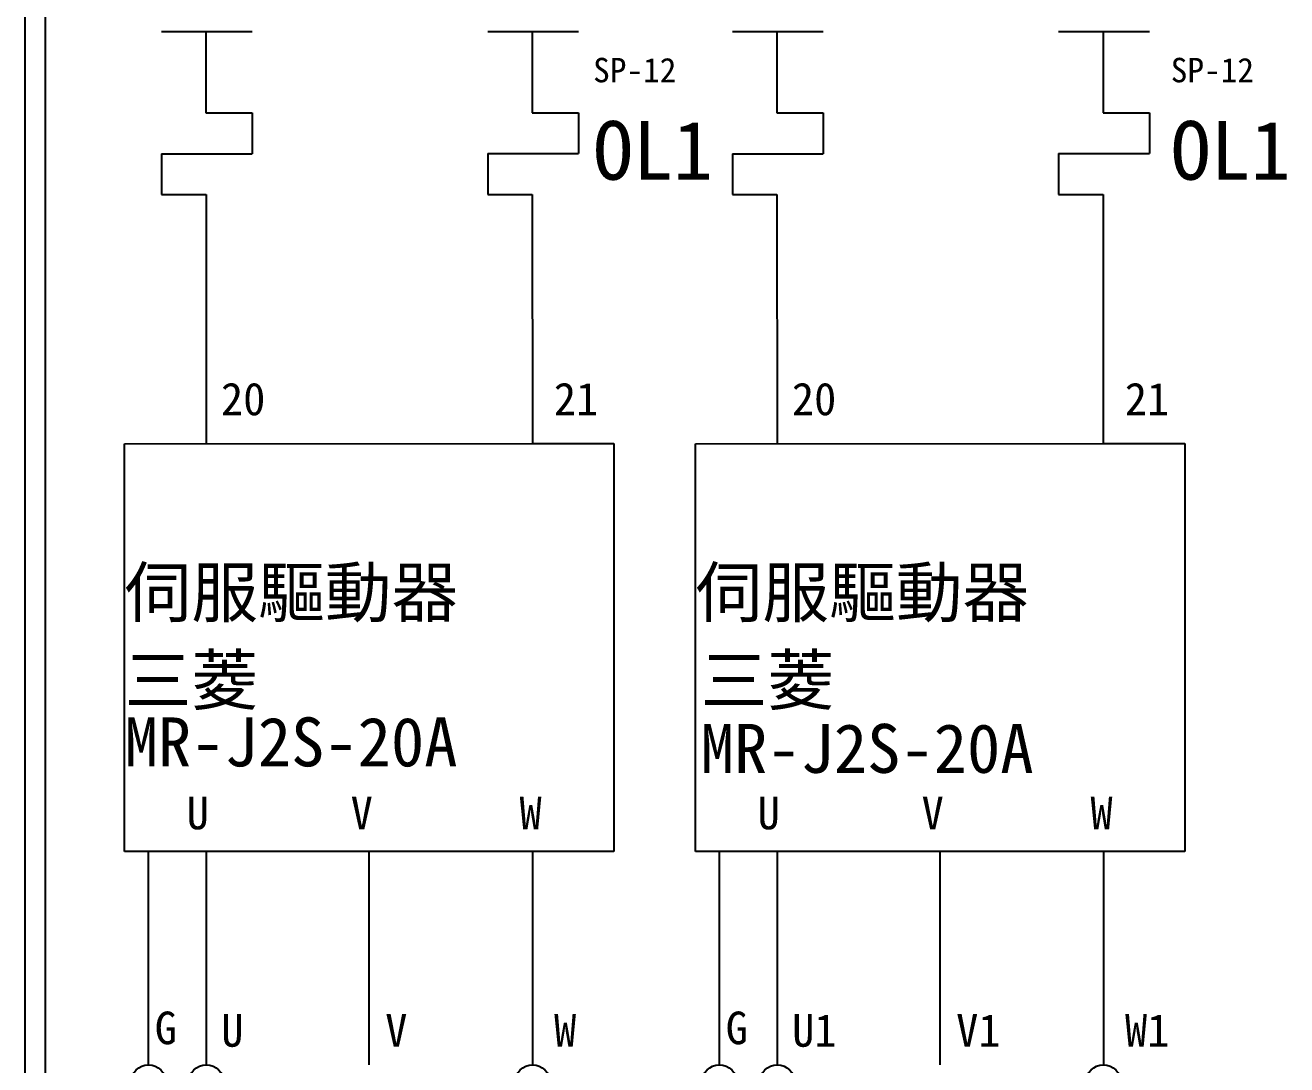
# Model space of a CAD drawing. Extents: x 10 to 297, y 3 to 207.
# Drawn here: x 10 to 87.3, y 57.4 to 121.1 of the extents above; entities that cross this region are included whole.
import ezdxf

# ---------------------------------------------------------------- set-up
doc = ezdxf.new("R2010")
doc.units = 0
doc.layers.get('0').update_dxf_attribs({"linetype": 'CONTINUOUS'})
doc.layers.add('圖框層', color=7, linetype='CONTINUOUS')
doc.layers.add('標尺寸層', color=3, linetype='CONTINUOUS')
doc.styles.add('STSL', font='KAIU.TTF')

msp = doc.modelspace()

# ---------------------------------------------------------------- linework, layer by layer
for p, q in [((41.08, 120.701), (41.081, 115.708)), ((76.08, 120.701), (76.081, 115.708)), ((41.093, 70.429), (41.098, 57.361)), ((76.093, 70.429), (76.098, 57.361))]:
    msp.add_line(p, q)
for centre in [(17.557, 56.29), (21.098, 56.29), (41.098, 56.29), (52.557, 56.29), (56.098, 56.29), (76.098, 56.29)]:
    msp.add_circle(centre, 1.071)
at = {"layer": '圖框層', "color": 7}
for p, q in [((10, 3), (10, 206.969)), ((11.25, 4.25), (11.25, 205.719))]:
    msp.add_line(p, q, dxfattribs=at)
at = {"layer": '標尺寸層', "color": 7}
for p, q in [((18.351, 120.701), (23.919, 120.701)), ((21.08, 120.701), (21.081, 115.701)), ((38.351, 120.701), (43.919, 120.701)), ((53.351, 120.701), (58.919, 120.701)), ((56.08, 120.701), (56.081, 115.701)), ((73.351, 120.701), (78.919, 120.701)), ((21.081, 115.701), (23.919, 115.701)), ((23.919, 115.701), (23.919, 113.201)), ((41.081, 115.708), (43.919, 115.708)), ((43.919, 115.708), (43.919, 113.208)), ((56.081, 115.701), (58.919, 115.701)), ((58.919, 115.701), (58.919, 113.201)), ((76.081, 115.708), (78.919, 115.708)), ((78.919, 115.708), (78.919, 113.208)), ((18.351, 113.201), (23.919, 113.201)), ((18.351, 113.201), (18.351, 110.701)), ((38.351, 113.208), (43.919, 113.208)), ((38.351, 113.208), (38.351, 110.708)), ((53.351, 113.201), (58.919, 113.201)), ((53.351, 113.201), (53.351, 110.701)), ((73.351, 113.208), (78.919, 113.208)), ((73.351, 113.208), (73.351, 110.708)), ((18.351, 110.701), (21.083, 110.701)), ((21.083, 110.701), (21.086, 95.424)), ((38.351, 110.708), (41.083, 110.708)), ((41.083, 110.708), (41.088, 95.431)), ((53.351, 110.701), (56.083, 110.701)), ((56.083, 110.701), (56.086, 95.424)), ((73.351, 110.708), (76.083, 110.708)), ((76.083, 110.708), (76.088, 95.431)), ((16.092, 95.422), (41.083, 95.431)), ((16.092, 70.422), (16.092, 95.422)), ((41.083, 95.431), (46.083, 95.431)), ((46.083, 95.431), (46.083, 70.431)), ((51.092, 95.422), (76.083, 95.431)), ((51.092, 70.422), (51.092, 95.422)), ((76.083, 95.431), (81.083, 95.431)), ((81.083, 95.431), (81.083, 70.431)), ((21.092, 70.422), (16.092, 70.422)), ((17.557, 57.361), (17.557, 70.422)), ((46.083, 70.431), (21.092, 70.422)), ((21.093, 70.422), (21.098, 57.361)), ((31.083, 57.357), (31.078, 70.426)), ((56.092, 70.422), (51.092, 70.422)), ((52.557, 57.361), (52.557, 70.422)), ((81.083, 70.431), (56.092, 70.422)), ((56.093, 70.422), (56.098, 57.361)), ((66.083, 57.357), (66.078, 70.426))]:
    msp.add_line(p, q, dxfattribs=at)

# ---------------------------------------------------------------- texts
at = {"layer": '圖框層', "color": 4, "style": 'STSL'}
for s, height, p in [('SP-12', 1.5, (44.814, 117.576)), ('SP-12', 1.5, (80.223, 117.576)), ('OL1', 3.6, (44.814, 111.605)), ('OL1', 3.6, (80.223, 111.605)), ('20', 2, (21.999, 97.171)), ('21', 2, (42.407, 97.171)), ('20', 2, (56.999, 97.171)), ('21', 2, (77.407, 97.171)), ('伺服驅動器', 3, (16.092, 84.815)), ('伺服驅動器', 3, (51.095, 84.815)), ('三菱', 3, (16.092, 79.435)), ('三菱', 3, (51.406, 79.435)), ('MR-J2S-20A', 3, (16.092, 75.649)), ('MR-J2S-20A', 3, (51.406, 75.251)), ('U', 2, (19.893, 71.792)), ('V', 2, (29.949, 71.792)), ('W', 2, (40.301, 71.792)), ('U', 2, (54.893, 71.792)), ('V', 2, (64.949, 71.792)), ('W', 2, (75.301, 71.792)), ('G', 2, (17.938, 58.621)), ('U', 2, (22.012, 58.468)), ('V', 2, (32.068, 58.468)), ('W', 2, (42.42, 58.468)), ('G', 2, (52.938, 58.621)), ('U1', 2, (57.012, 58.468)), ('V1', 2, (67.068, 58.468)), ('W1', 2, (77.42, 58.468))]:
    msp.add_text(s, height=height, dxfattribs=at).set_placement(p)

doc.saveas('drawing.dxf')
